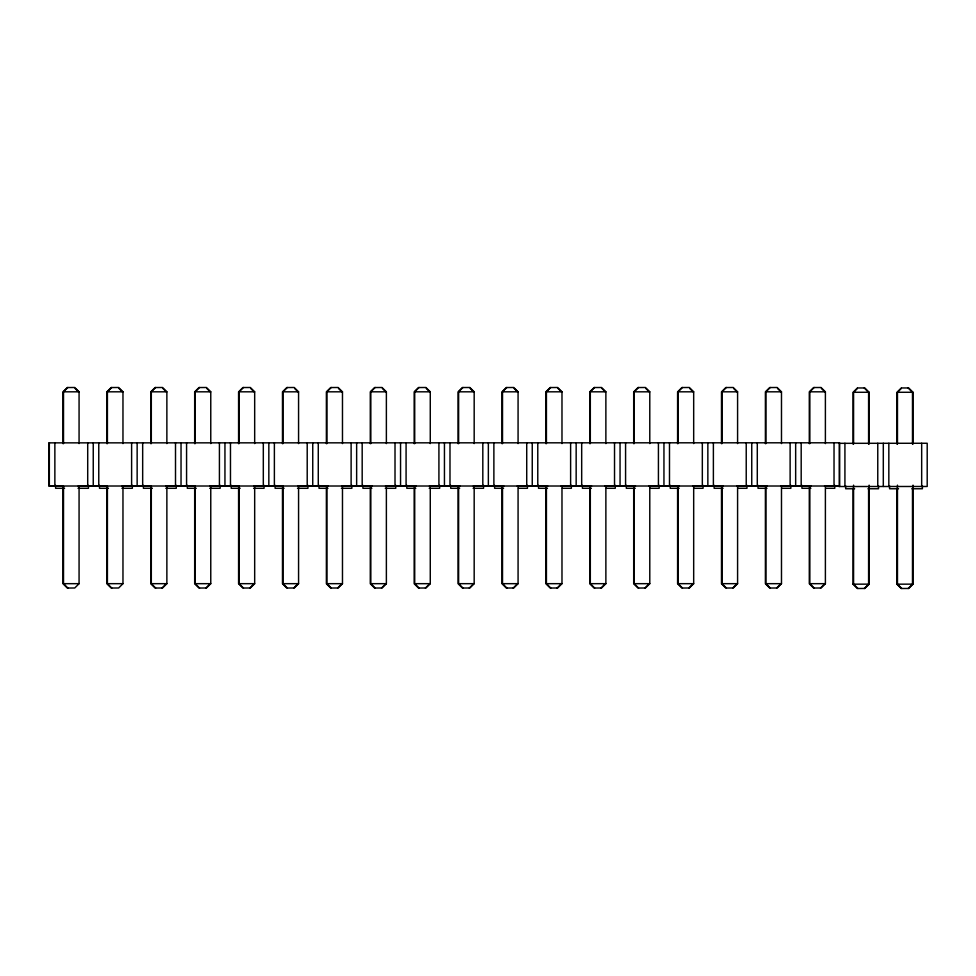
<?xml version="1.0" encoding="UTF-8"?>
<svg xmlns="http://www.w3.org/2000/svg" width="976" height="976" viewBox="0 0 976 976"><rect width="100%" height="100%" fill="white"/><g stroke="black" fill="none" stroke-linecap="round" stroke-linejoin="round"><path stroke-width="1.46" d="M63.513 443.592L63.513 391.815L67.832 387.496M107.409 443.592L107.409 391.815L111.728 387.496M151.317 443.592L151.317 391.815L155.635 387.496M195.212 443.592L195.212 391.815L199.531 387.496M239.12 443.592L239.12 391.815L243.439 387.496M79.068 486.219L79.068 583.672L74.749 587.991L67.295 588.04L62.976 583.721L62.976 487.793M283.016 443.592L283.016 391.815L287.334 387.496M122.964 486.219L122.964 583.672L118.645 587.991L111.191 588.04L106.872 583.721L106.872 487.793M326.923 443.592L326.923 391.815L331.242 387.496M162.004 588.04L166.335 583.721M166.872 486.219L166.872 583.672L162.553 587.991L155.099 588.04L150.78 583.721L150.78 487.793M370.819 443.592L370.819 391.815L375.138 387.496M205.912 588.04L210.23 583.721M210.767 486.219L210.767 583.672L206.448 587.991L198.994 588.04L194.675 583.721L194.675 487.793M414.715 443.592L414.715 391.815L419.046 387.496M249.807 588.04L254.138 583.721M254.675 486.219L254.675 583.672L250.344 587.991L242.902 588.04L238.583 583.721L238.583 487.793M458.622 443.592L458.622 391.815L462.941 387.496M293.715 588.04L298.034 583.721M298.571 486.219L298.571 583.672L294.252 587.991L286.798 588.04L282.479 583.721L282.479 487.793M502.518 443.592L502.518 391.815L506.849 387.496M337.611 588.04L341.929 583.721M342.478 486.219L342.478 583.672L338.147 587.991L330.705 588.04L326.374 583.721L326.374 487.793M546.426 443.592L546.426 391.815L550.745 387.496M381.518 588.04L385.837 583.721M386.374 486.219L386.374 583.672L382.055 587.991L374.601 588.04L370.282 583.721L370.282 487.793M590.321 443.592L590.321 391.815L594.64 387.496M425.414 588.04L429.733 583.721M430.27 486.219L430.27 583.672L425.951 587.991L418.509 588.04L414.178 583.721L414.178 487.793M634.229 443.592L634.229 391.815L638.548 387.496M469.322 588.04L473.641 583.721M474.177 486.219L474.177 583.672L469.859 587.991L462.404 588.04L458.086 583.721L458.086 487.793M678.125 443.592L678.125 391.815L682.444 387.496M513.217 588.04L517.536 583.721M518.073 486.219L518.073 583.672L513.754 587.991L506.3 588.04L501.981 583.721L501.981 487.793M722.033 443.592L722.033 391.815L726.351 387.496M557.125 588.04L561.444 583.721M561.981 486.219L561.981 583.672L557.662 587.991L550.208 588.04L545.889 583.721L545.889 487.793M765.928 443.592L765.928 391.815L770.247 387.496M601.021 588.04L605.34 583.721M605.876 486.219L605.876 583.672L601.558 587.991L594.103 588.04L589.785 583.721L589.785 487.793M809.836 443.592L809.836 391.815L814.155 387.496M644.916 588.04L649.247 583.721M649.784 486.219L649.784 583.672L645.465 587.991L638.011 588.04L633.692 583.721L633.692 487.793M857.355 388.009L853.036 392.328L853.036 444.104M853.573 444.043L853.573 392.279L857.892 387.96L864.809 387.96L869.128 392.279L869.128 444.043M688.824 588.04L693.143 583.721M693.68 486.219L693.68 583.672L689.361 587.991L681.907 588.04L677.588 583.721L677.588 487.793M901.251 388.009L896.932 392.328L896.932 444.104M897.469 444.043L897.469 392.279L901.787 387.96L908.705 387.96L913.024 392.279L913.024 444.043M732.72 588.04L737.051 583.721M737.588 486.219L737.588 583.672L733.257 587.991L725.815 588.04L721.496 583.721L721.496 487.793M776.628 588.04L780.946 583.721M781.483 486.219L781.483 583.672L777.164 587.991L769.71 588.04L765.391 583.721L765.391 487.793M820.523 588.04L824.842 583.721M825.391 486.219L825.391 583.672L821.06 587.991L813.618 588.04L809.287 583.721L809.287 487.793M864.272 588.504L868.591 584.185L868.591 488.256M869.128 485.157L869.128 584.136L864.809 588.455L857.355 588.504L853.036 584.185L853.036 488.256M908.168 588.504L912.487 584.185L912.487 488.256M913.024 485.157L913.024 584.136L908.705 588.455L901.251 588.504L896.932 584.185L896.932 488.256M63.513 391.815L79.068 391.815L79.068 443.592M107.409 391.815L122.964 391.815L122.964 443.592M151.317 391.815L166.872 391.815L166.872 443.592M195.212 391.815L210.767 391.815L210.767 443.592M239.12 391.815L254.675 391.815L254.675 443.592M283.016 391.815L298.571 391.815L298.571 443.592M326.923 391.815L342.478 391.815L342.478 443.592M370.819 391.815L386.374 391.815L386.374 443.592M414.715 391.815L430.27 391.815L430.27 443.592M458.622 391.815L474.177 391.815L474.177 443.592M502.518 391.815L518.073 391.815L518.073 443.592M546.426 391.815L561.981 391.815L561.981 443.592M590.321 391.815L605.876 391.815L605.876 443.592M634.229 391.815L649.784 391.815L649.784 443.592M678.125 391.815L693.68 391.815L693.68 443.592M722.033 391.815L737.588 391.815L737.588 443.592M765.928 391.815L781.483 391.815L781.483 443.592M809.836 391.815L825.391 391.815L825.391 443.592M853.573 392.279L869.128 392.279M897.469 392.279L913.024 392.279M838.86 443.324L927.2 443.263L927.2 486.475L838.86 486.524M63.281 486.072L48.8 486.072L48.8 442.86L839.555 442.799L839.555 486.011L49.337 486.011L49.337 442.799M78.214 486.072L87.169 486.072M88.548 486.072L107.189 486.072M122.11 486.072L131.077 486.072M132.455 486.072L151.085 486.072M166.018 486.072L174.972 486.072M176.351 486.072L194.993 486.072M209.913 486.072L218.868 486.072M220.259 486.072L238.888 486.072M253.821 486.072L262.776 486.072M264.154 486.072L282.796 486.072M297.717 486.072L306.671 486.072M308.062 486.072L328.192 486.072M341.624 486.072L350.579 486.072M351.958 486.072L372.088 486.072M385.52 486.072L415.983 486.072M429.428 486.072L459.891 486.072M473.323 486.072L503.787 486.072M517.231 486.072L547.695 486.072M561.127 486.072L591.59 486.072M605.022 486.072L635.498 486.072M648.93 486.072L679.394 486.072M692.826 486.072L723.301 486.072M736.734 486.072L767.197 486.072M780.629 486.072L811.105 486.072M824.537 486.072L839.018 486.072M64.562 488.293L55.608 488.293L55.608 485.316M77.995 488.293L88.45 488.293L88.45 485.316M108.47 488.293L99.515 488.293L99.515 485.316M121.902 488.293L132.346 488.293L132.346 485.316M152.366 488.293L143.411 488.293L143.411 485.316M165.798 488.293L176.253 488.293L176.253 485.316M196.274 488.293L187.319 488.293L187.319 485.316M209.706 488.293L220.149 488.293L220.149 485.316M240.169 488.293L231.214 488.293L231.214 485.316M253.601 488.293L264.057 488.293L264.057 485.316M284.077 488.293L275.11 488.293L275.11 485.316M297.509 488.293L307.952 488.293L307.952 485.316M327.973 488.293L319.018 488.293L319.018 485.316M341.405 488.293L351.86 488.293L351.86 485.316M371.868 488.293L362.913 488.293L362.913 485.316M385.313 488.293L395.756 488.293L395.756 485.316M415.776 488.293L406.821 488.293L406.821 485.316M429.208 488.293L439.664 488.293L439.664 485.316M459.672 488.293L450.717 488.293L450.717 485.316M473.116 488.293L483.559 488.293L483.559 485.316M503.579 488.293L494.625 488.293L494.625 485.316M518.5 488.293L527.455 488.293L527.455 485.316M547.475 488.293L538.52 488.293L538.52 485.316M562.408 488.293L571.363 488.293L571.363 485.316M591.383 488.293L582.428 488.293L582.428 485.316M606.303 488.293L615.258 488.293L615.258 485.316M635.278 488.293L626.324 488.293L626.324 485.316M650.211 488.293L659.166 488.293L659.166 485.316M679.186 488.293L670.231 488.293L670.231 485.316M694.107 488.293L703.062 488.293L703.062 485.316M723.082 488.293L714.127 488.293L714.127 485.316M738.015 488.293L746.969 488.293L746.969 485.316M766.99 488.293L758.023 488.293L758.023 485.316M781.91 488.293L790.865 488.293L790.865 485.316M810.885 488.293L801.93 488.293L801.93 485.316M825.818 488.293L834.773 488.293L834.773 485.316M854.622 488.756L845.667 488.756L845.667 485.78M868.054 488.756L878.51 488.756L878.51 485.78M898.53 488.756L889.575 488.756L889.575 485.78M911.962 488.756L922.405 488.756L922.405 485.78M63.513 486.219L63.513 583.672L79.068 583.672M107.409 486.219L107.409 583.672L122.964 583.672M151.317 486.219L151.317 583.672L166.872 583.672M195.212 486.219L195.212 583.672L210.767 583.672M239.12 486.219L239.12 583.672L254.675 583.672M283.016 486.219L283.016 583.672L298.571 583.672M326.923 486.219L326.923 583.672L342.478 583.672M370.819 486.219L370.819 583.672L386.374 583.672M414.715 486.219L414.715 583.672L430.27 583.672M458.622 486.219L458.622 583.672L474.177 583.672M502.518 486.219L502.518 583.672L518.073 583.672M546.426 486.219L546.426 583.672L561.981 583.672M590.321 486.219L590.321 583.672L605.876 583.672M634.229 486.219L634.229 583.672L649.784 583.672M678.125 486.219L678.125 583.672L693.68 583.672M722.033 486.219L722.033 583.672L737.588 583.672M765.928 486.219L765.928 583.672L781.483 583.672M809.836 486.219L809.836 583.672L825.391 583.672M853.036 584.185L869.128 584.136M896.932 584.185L913.024 584.136M908.168 388.009L911.621 391.461M864.272 388.009L868.591 392.328L868.591 444.104M825.391 391.815L821.06 387.496L813.618 387.545L809.287 391.864L809.287 443.641M821.389 388.411L824.842 391.864M781.483 391.815L777.164 387.496L769.71 387.545L765.391 391.864L765.391 443.641M777.494 388.411L780.946 391.864M737.588 391.815L733.257 387.496L725.815 387.545L721.496 391.864L721.496 443.641M733.586 388.411L737.051 391.864M901.787 588.455L897.469 584.136L897.469 485.157M693.68 391.815L689.361 387.496L681.907 387.545L677.588 391.864L677.588 443.641M689.69 388.411L693.143 391.864M857.892 588.455L853.573 584.136L853.573 485.157M649.784 391.815L645.465 387.496L638.011 387.545L633.692 391.864L633.692 443.641M645.783 388.411L649.247 391.864M809.836 583.672L814.155 587.991M605.876 391.815L601.558 387.496L594.103 387.545L589.785 391.864L589.785 443.641M601.887 388.411L605.34 391.864M765.928 583.672L770.247 587.991M561.981 391.815L557.662 387.496L550.208 387.545L545.889 391.864L545.889 443.641M557.979 388.411L561.444 391.864M722.033 583.672L726.351 587.991M518.073 391.815L513.754 387.496L506.3 387.545L501.981 391.864L501.981 443.641M514.084 388.411L517.536 391.864M678.125 583.672L682.444 587.991M474.177 391.815L469.859 387.496L462.404 387.545L458.086 391.864L458.086 443.641M470.188 388.411L473.641 391.864M634.229 583.672L638.548 587.991M430.27 391.815L425.951 387.496L418.509 387.545L414.178 391.864L414.178 443.641M426.28 388.411L429.733 391.864M590.321 583.672L594.64 587.991M386.374 391.815L382.055 387.496L374.601 387.545L370.282 391.864L370.282 443.641M382.385 388.411L385.837 391.864M546.426 583.672L550.745 587.991M342.478 391.815L338.147 387.496L330.705 387.545L326.374 391.864L326.374 443.641M338.477 388.411L341.929 391.864M502.518 583.672L506.849 587.991M298.571 391.815L294.252 387.496L286.798 387.545L282.479 391.864L282.479 443.641M294.581 388.411L298.034 391.864M458.622 583.672L462.941 587.991M254.675 391.815L250.344 387.496L242.902 387.545L238.583 391.864L238.583 443.641M250.673 388.411L254.138 391.864M414.715 583.672L419.046 587.991M210.767 391.815L206.448 387.496L198.994 387.545L194.675 391.864L194.675 443.641M206.778 388.411L210.23 391.864M370.819 583.672L375.138 587.991M166.872 391.815L162.553 387.496L155.099 387.545L150.78 391.864L150.78 443.641M162.87 388.411L166.335 391.864M326.923 583.672L331.242 587.991M122.964 391.815L118.645 387.496L111.191 387.545L106.872 391.864L106.872 443.641M118.974 388.411L122.427 391.864M283.016 583.672L287.334 587.991M79.068 391.815L74.749 387.496L67.295 387.545L62.976 391.864L62.976 443.641M75.067 388.411L78.531 391.864M239.12 583.672L243.439 587.991M195.212 583.672L199.531 587.991M151.317 583.672L155.635 587.991M107.409 583.672L111.728 587.991M63.513 583.672L67.832 587.991M921.673 443.263L921.673 486.475M912.487 392.328L912.487 444.104M888.831 443.263L888.831 486.475M883.304 443.263L883.304 486.475M877.766 443.263L877.766 486.475M844.923 443.263L844.923 486.475M839.397 443.263L839.397 486.475M834.029 442.799L834.029 486.011M801.186 442.799L801.186 486.011M795.66 442.799L795.66 486.011M790.121 442.799L790.121 486.011M757.291 442.799L757.291 486.011M751.752 442.799L751.752 486.011M746.225 442.799L746.225 486.011M713.383 442.799L713.383 486.011M707.856 442.799L707.856 486.011M702.33 442.799L702.33 486.011M669.487 442.799L669.487 486.011M663.948 442.799L663.948 486.011M658.422 442.799L658.422 486.011M625.579 442.799L625.579 486.011M620.053 442.799L620.053 486.011M614.526 442.799L614.526 486.011M581.684 442.799L581.684 486.011M576.157 442.799L576.157 486.011M570.618 442.799L570.618 486.011M537.776 442.799L537.776 486.011M532.249 442.799L532.249 486.011M526.723 442.799L526.723 486.011M493.88 442.799L493.88 486.011M488.354 442.799L488.354 486.011M482.815 442.799L482.815 486.011M449.985 442.799L449.985 486.011M444.446 442.799L444.446 486.011M438.919 442.799L438.919 486.011M406.077 442.799L406.077 486.011M400.55 442.799L400.55 486.011M395.012 442.799L395.012 486.011M362.181 442.799L362.181 486.011M356.643 442.799L356.643 486.011M351.116 442.799L351.116 486.011M318.274 442.799L318.274 486.011M312.747 442.799L312.747 486.011M307.208 442.799L307.208 486.011M274.378 442.799L274.378 486.011M268.839 442.799L268.839 486.011M263.313 442.799L263.313 486.011M230.47 442.799L230.47 486.011M224.944 442.799L224.944 486.011M219.417 442.799L219.417 486.011M186.575 442.799L186.575 486.011M181.036 442.799L181.036 486.011M175.509 442.799L175.509 486.011M142.667 442.799L142.667 486.011M137.14 442.799L137.14 486.011M131.614 442.799L131.614 486.011M98.771 442.799L98.771 486.011M93.245 442.799L93.245 486.011M87.706 442.799L87.706 486.011M54.863 442.799L54.863 486.011"/></g></svg>
